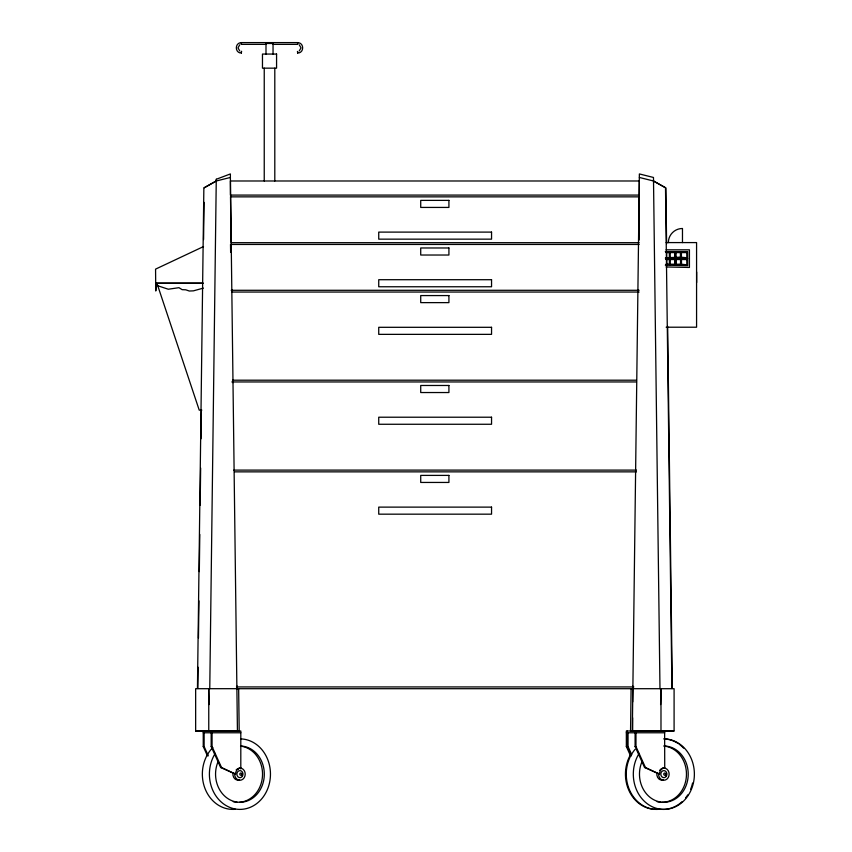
<?xml version="1.0" encoding="UTF-8"?>
<svg xmlns="http://www.w3.org/2000/svg" width="852" height="852" viewBox="0 0 852 852"><rect width="100%" height="100%" fill="white"/><g stroke="black" fill="none" stroke-linecap="round" stroke-linejoin="round"><path stroke-width="1.28" d="M241.297 43.921L241.286 42.6L297.71 42.6L297.699 44.368L272.778 44.368M197.451 688.416L203.862 187.93L216.27 180.986L230.381 177.461L230.381 173.936L216.27 179.271M197.824 688.512L198.09 667.254M198.463 638.042L198.942 600.852M199.315 571.628L199.794 534.438M200.167 505.215L200.646 468.025M201.019 438.801L201.391 409.588M203.575 239.572L204.054 202.382M209.762 688.704L216.27 179.229M632.685 701.931L632.887 686.041M632.866 688.437L639.373 173.936L653.473 177.461L659.981 688.704M638.052 292.215L638.084 289.552M639.288 197.749L639.33 180.986L230.423 180.986L230.423 195.087L639.33 195.087M297.71 42.632L297.54 43.899M660.609 704.572L660.982 688.704L660.982 731.016L632.322 731.016L632.855 688.704L631.098 688.682L630.555 730.995L632.674 731.016L632.621 717.789M234.683 773.339L234.641 774.138A6.102 5.293 -90 0 0 239.934 780.251A6.102 5.293 -90 0 0 245.216 774.138A6.102 5.293 -90 0 0 239.934 768.035L236.185 769.825L239.242 768.089M658.607 773.35L658.564 774.138A6.102 5.293 -90 0 0 663.846 780.251A6.102 5.293 -90 0 0 669.139 774.138A6.102 5.293 -90 0 0 663.846 768.035L661.823 768.504M241.286 44.368L266.218 44.368M156.353 285.345L155.756 291.011L155.565 269.125L203.521 246.558M659.65 770.421L660.108 769.825M660.63 769.303L661.205 768.855M239.753 44.805L237.996 47.861L239.753 50.907M299.244 50.918L301.012 47.861L299.244 44.805M204.235 187.77L216.27 180.986M240.147 42.749C235.067 43.867 235.067 51.844 240.147 52.962M298.85 52.962C303.93 51.844 303.93 43.867 298.85 42.749M662.483 768.248L663.154 768.089M665.87 257.751L680.578 257.166L687.213 257.773M664.624 731.016L664.73 768.035A6.102 5.293 -90 0 0 659.437 774.138L644.549 767.482L635.102 746.554L635.102 732.773M203.372 288.104L193.425 290.851L189.282 291.022L185.768 289.808L182.136 289.659L178.973 287.678L168.291 289.222L157.929 285.825L155.565 283.226L203.095 283.215L155.565 283.226L156.502 283.301M201.147 730.995L197.153 731.005M211.179 732.773L211.179 746.554L220.625 767.482L235.525 774.138A6.102 5.293 90 0 1 240.807 768.035L240.807 731.016L195.651 731.016L195.651 688.704L238.656 688.682L239.188 730.995L208.761 731.016L208.761 688.704L209.145 704.572M660.524 731.016L670.045 731.016M667.84 731.016L672.303 731.016M200.209 731.016L204.054 730.995M199.517 731.016L208.676 731.016M639.128 242.692L231.158 242.692L230.509 196.855L639.128 196.855L639.128 240.072M666.157 242.586L696.574 242.586L696.574 327.211L666.157 327.211M639.128 244.449L230.509 244.449L230.636 252.384M666.094 249.817L689.428 249.817L689.428 267.453L666.126 266.964M665.306 251.585L687.671 251.585L687.671 265.686L665.337 265.164M665.87 252.469L686.787 252.469L686.787 257.751M666.126 252.48L687.213 252.48M665.731 258.657L681.515 258.657M665.923 258.923L680.578 258.923L681.419 259.519L681.462 264.216L686.787 264.802L686.787 259.519M666.126 259.54L687.213 259.54M665.923 264.216L681.462 264.216M683.73 264.823L687.213 264.823M231.158 290.287L639.128 290.287M231.84 292.044L639.128 292.044M232.489 380.194L636.465 380.194M231.84 381.952L636.465 381.952M201.796 410.142L199.23 410.142L157.343 284.472M233.821 470.102L636.465 470.102M234.502 471.859L636.465 471.859M236.483 686.936L633.803 686.936M203.245 732.773L240.807 732.773M626.348 732.773L664.73 732.773M203.245 731.016L203.245 746.554L204.129 746.554L208.325 755.852M211.179 746.554L212.063 746.554L221.509 767.482L235.525 774.138M237.207 686.041L237.25 688.704L674.092 688.704L674.092 731.016L626.348 731.016L626.348 746.554L628.052 746.554L631.726 754.691M635.102 746.554L635.975 746.554L645.433 767.482L659.437 774.138M220.625 767.482L221.509 767.482M644.549 767.482L645.433 767.482M239.934 768.035L240.807 768.035M663.846 768.035L664.73 768.035M665.689 730.995L670.226 731.016M197.632 731.016L195.928 731.016L202.041 731.016M672.59 731.005L673.815 731.016L668.596 730.995M665.337 258.103L687.671 258.635M639.373 177.461L653.473 180.986L665.881 187.93L666.605 243.832M653.473 180.986L665.508 187.77L671.93 688.512M631.364 755.852L627.168 746.554L627.168 731.016M626.348 746.554L630.544 755.852M203.245 746.554L207.451 755.852M241.297 42.632L241.467 43.899M231.733 289.552L231.765 292.215M232.979 380.035L233.011 382.686M666.701 251.819L666.871 265.132M667.659 326.359L672.303 688.416M230.381 177.461L236.888 688.437M236.888 688.704L237.431 731.016M680.535 252.469L680.578 257.166M676.051 252.469L676.094 257.166M675.167 252.469L675.21 257.166M696.627 271.99L696.627 282.566M682.473 242.586L682.473 228.485A14.101 14.101 0 0 0 668.362 242.586M681.419 252.469L681.408 257.773M681.408 259.54L681.408 264.823M680.524 252.48L680.524 257.773M680.578 258.923L680.524 264.823M676.094 258.923L676.094 264.216M675.593 259.54L675.593 264.823M675.21 258.923L675.21 264.216M674.72 252.48L674.72 257.773M674.72 259.54L674.72 264.823M670.236 252.469L670.226 257.773M670.29 258.923L670.226 264.823M669.363 252.469L669.352 257.773M669.406 258.923L669.352 264.823M635.975 731.016L635.975 746.554M628.052 732.773L628.052 746.554M627.221 732.773L627.221 746.554M274.802 68.16L274.802 180.986M273.045 54.059L273.045 43.484L265.994 43.484L265.994 54.059M264.237 68.16L264.237 180.986M212.063 731.016L212.063 746.554M204.129 732.773L204.129 746.554M658.447 809.283A35.262 30.534 -90 0 1 629.628 791.966A35.262 30.534 -90 0 1 630.629 754.478M665.103 738.961A35.262 30.534 -90 0 1 678.128 743.498M679.097 744.158A35.262 30.534 -90 0 1 683.655 748.152M692.569 783.052A35.262 30.534 -90 0 1 690.621 789.24M687.713 794.895A35.262 30.534 -90 0 1 685.541 797.962M682.218 801.562A35.262 30.534 -90 0 1 672.207 807.771M671.12 808.143A35.262 30.534 -90 0 1 659.799 809.198M235.344 809.283A35.262 30.534 -90 0 1 204.746 787.844A35.262 30.534 -90 0 1 212.808 747.566M240.871 738.897A35.262 30.534 -90 0 1 269.658 782.189A35.262 30.534 -90 0 1 227.207 806.194A35.262 30.534 -90 0 1 215.247 753.392M663.697 746.001A28.148 24.378 -90 0 1 687.937 778.451A28.148 24.378 -90 0 1 656.328 800.912A28.148 24.378 -90 0 1 642.163 761.294M664.475 746.128A28.148 24.378 -90 0 1 686.435 775.437A28.148 24.378 -90 0 1 662.238 802.286M660.971 802.254A28.148 24.378 -90 0 1 657.158 801.711M659.267 809.283A35.262 30.534 -90 0 1 629.127 789.048A35.262 30.534 -90 0 1 635.07 749.366M663.655 738.886A35.262 30.534 -90 0 1 693.741 781.337A35.262 30.534 -90 0 1 651.471 806.375A35.262 30.534 -90 0 1 639.16 753.392M663.452 780.038A6.102 5.293 -90 0 1 656.977 772.562M241.041 746.022A28.148 24.378 -90 0 1 263.875 779.41A28.148 24.378 -90 0 1 232 800.752A28.148 24.378 -90 0 1 218.24 761.294M240.552 746.128A28.148 24.378 -90 0 1 262.533 774.702A28.148 24.378 -90 0 1 239.593 802.243M237.058 802.254A28.148 24.378 -90 0 1 233.246 801.711M239.54 768.238A6.102 5.293 -90 0 1 240.807 768.855M239.54 780.038A6.102 5.293 -90 0 1 233.054 772.562M241.297 53.08L241.521 51.386L241.297 53.08M276.57 54.059L262.469 54.059L262.469 68.16L276.57 68.16L276.57 54.059M448.919 200.38L420.718 200.38L420.718 207.43L448.919 207.43L448.919 200.38M491.551 232.106L378.735 232.106L378.735 239.156L491.551 239.156L491.551 232.106M448.919 247.975L420.718 247.975L420.718 255.025L448.919 255.025L448.919 247.975M491.551 279.712L378.735 279.712L378.735 286.762L491.551 286.762L491.551 279.712M448.919 295.569L420.718 295.569L420.718 302.63L448.919 302.63L448.919 295.569M491.551 327.306L378.735 327.306L378.735 334.357L491.551 334.357L491.551 327.306M448.919 385.477L420.718 385.477L420.718 392.538L448.919 392.538L448.919 385.477M491.551 417.214L378.735 417.214L378.735 424.264L491.551 424.264L491.551 417.214M448.919 475.395L420.718 475.395L420.718 482.445L448.919 482.445L448.919 475.395M491.551 507.121L378.735 507.121L378.735 514.171L491.551 514.171L491.551 507.121M297.497 51.482L297.71 53.112L297.497 51.482M665.508 774.798A1.118 0.969 -90 0 0 664.837 773.03A1.118 0.969 -90 0 0 663.846 774.585A1.118 0.969 -90 0 0 665.508 774.798M666.307 776.236A3.525 3.057 -90 0 0 664.187 770.634A3.525 3.057 -90 0 0 661.056 775.554A3.525 3.057 -90 0 0 666.307 776.236M241.585 774.798A1.118 0.969 -90 0 0 240.914 773.03A1.118 0.969 -90 0 0 239.923 774.585A1.118 0.969 -90 0 0 241.585 774.798M242.394 776.236A3.525 3.057 -90 0 0 240.264 770.634A3.525 3.057 -90 0 0 237.133 775.554A3.525 3.057 -90 0 0 242.394 776.236"/></g></svg>
